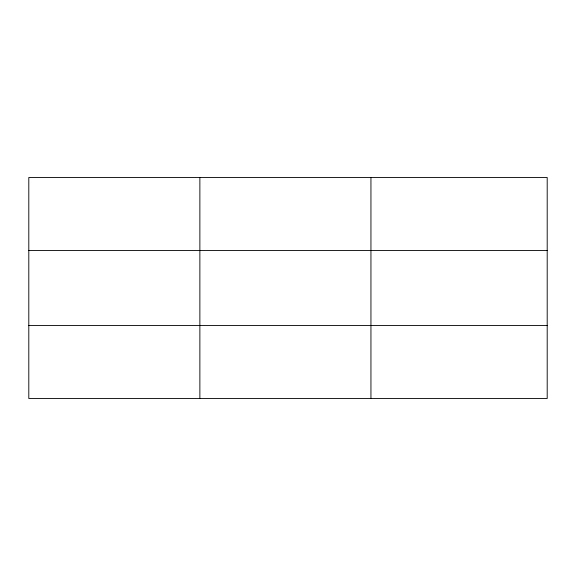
<?xml version="1.0" encoding="UTF-8"?>
<svg xmlns="http://www.w3.org/2000/svg" width="576" height="576" viewBox="0 0 576 576"><rect width="100%" height="100%" fill="white"/><g stroke="black" fill="none" stroke-linecap="round" stroke-linejoin="round"><path stroke-width="0.86" d="M199.872 398.506L199.872 177.494M370.944 398.506L370.944 177.494M547.2 325.57L547.2 398.506L28.8 398.506L28.8 177.494L547.2 177.494L547.2 325.57L28.8 325.57M28.8 250.43L547.2 250.43"/></g></svg>
